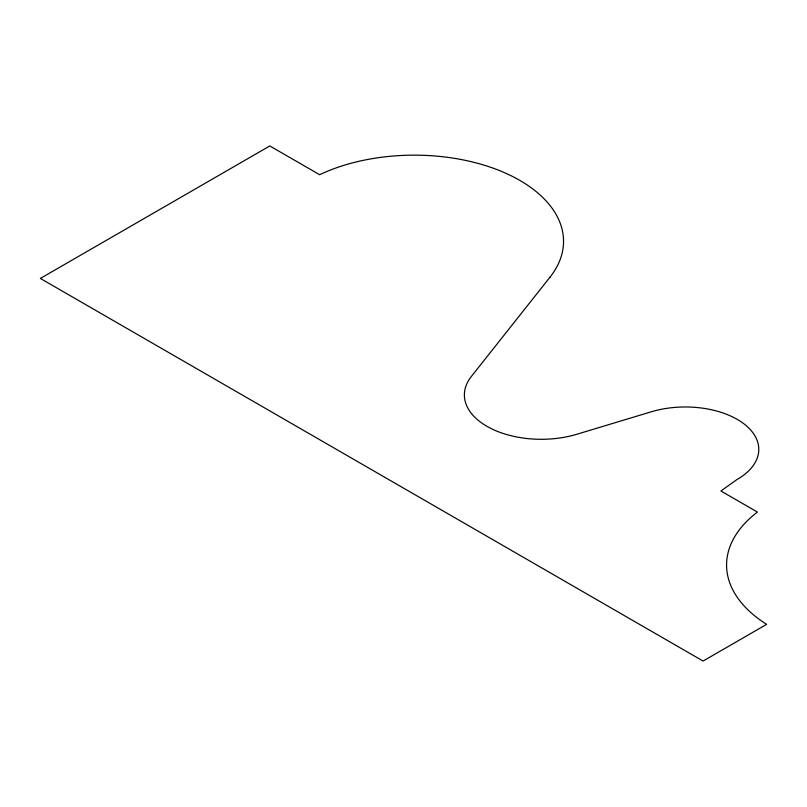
<?xml version="1.0" encoding="UTF-8"?>
<svg xmlns="http://www.w3.org/2000/svg" width="807" height="807" viewBox="0 0 807 807"><rect width="100%" height="100%" fill="white"/><g stroke="black" fill="none" stroke-linecap="round" stroke-linejoin="round"><path stroke-width="1.21" d="M550.011 277.184L471.349 376.466A76.867 44.375 0 0 0 488.346 427.115A76.867 44.375 0 0 0 576.864 434.247L651.249 411.802A73.487 42.428 0 0 1 744.7 424.421A73.487 42.428 0 0 1 736.821 479.651L720.913 490.989L757.43 512.072A151.736 87.6 0 0 0 766.65 624.336L703.068 661.044L40.35 278.435L269.81 145.956L319.622 174.705A149.255 86.178 0 0 1 505.374 173.071A149.255 86.178 0 0 1 550.011 277.184"/></g></svg>
